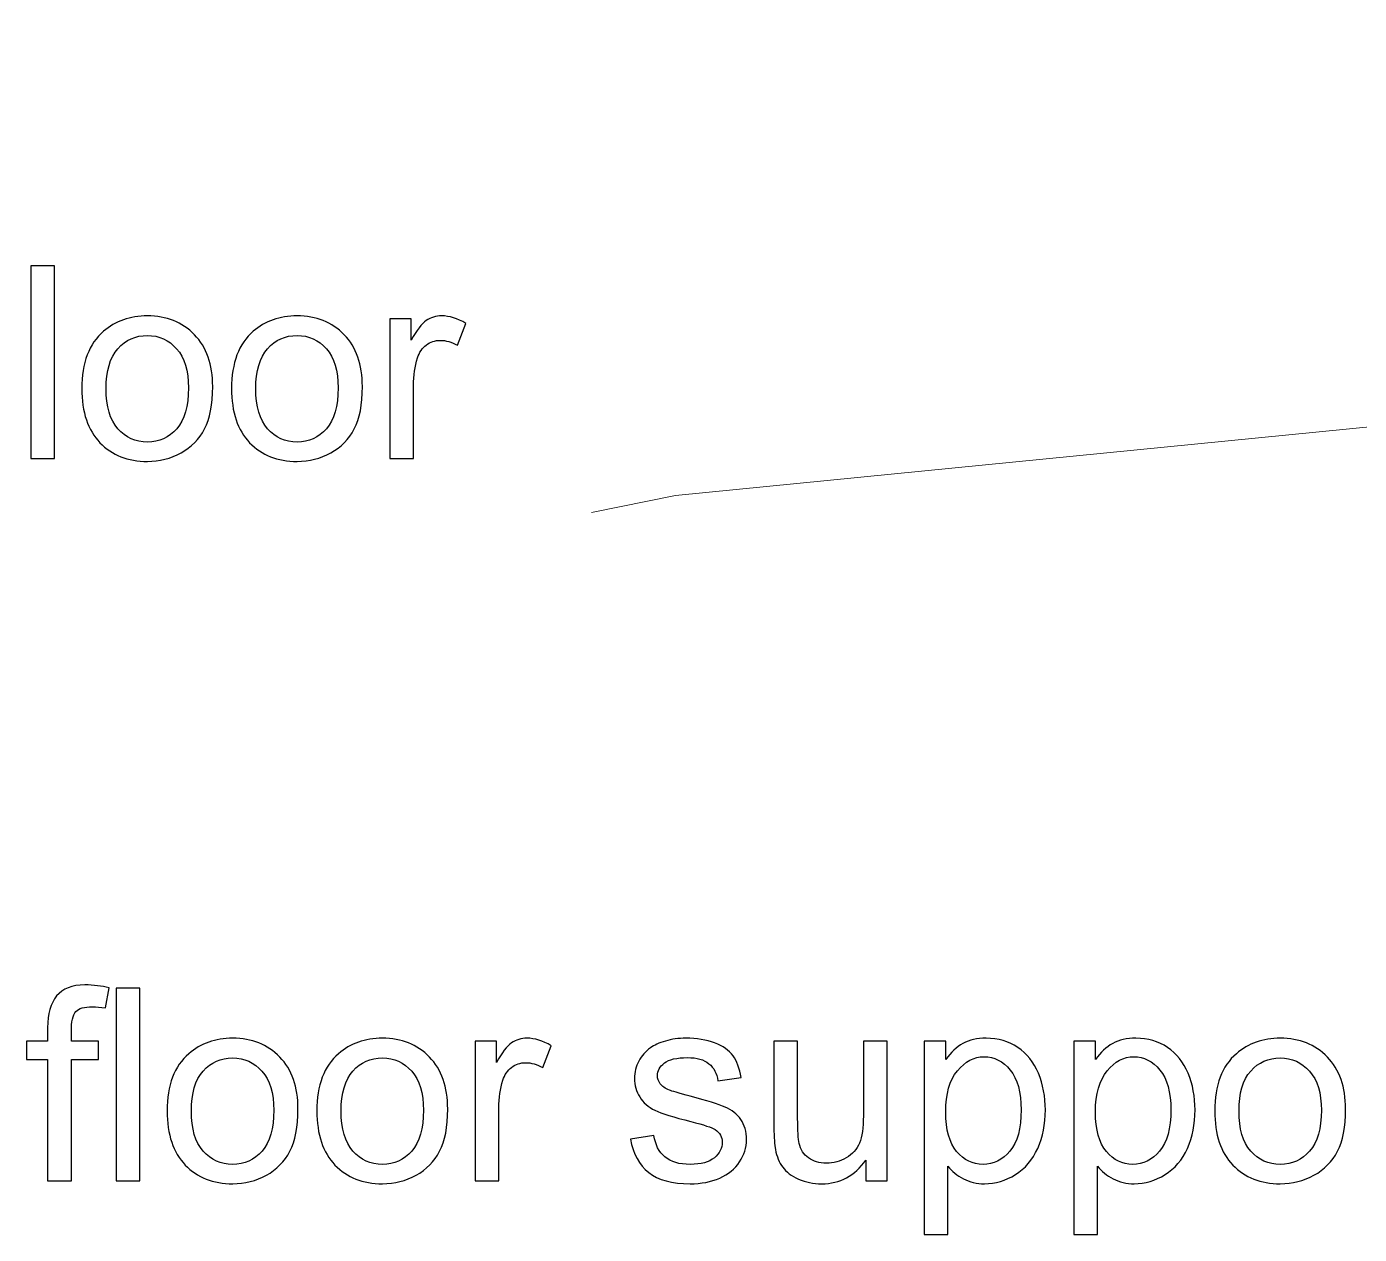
# Model space of a CAD drawing. Header units: inches. Extents: x -60.4 to -14.9, y -20.3 to 14.1.
# Drawn here: x -32.726 to -31.901, y 8.294 to 9.042 of the extents above; entities that cross this region are included whole.
import ezdxf

# ---------------------------------------------------------------- set-up
doc = ezdxf.new("R2010")
doc.units = ezdxf.units.IN
doc.header["$MEASUREMENT"] = 0
doc.layers.add('Master Desktop', color=7, linetype='Continuous', plot=False)

msp = doc.modelspace()

# ---------------------------------------------------------------- linework, layer by layer
at = {"layer": 'Master Desktop', "color": 155, "lineweight": 9}
msp.add_open_spline([(-29.38844, 9.04228), (-29.38844, 9.04228), (-32.32426, 8.75179), (-32.32426, 8.75179), (-32.32426, 8.75179), (-32.32426, 8.75179), (-32.37634, 8.74137), (-32.37634, 8.74137)], degree=3, knots=[0, 0, 0, 0, 0.333333, 0.333333, 0.333333, 0.333333, 1, 1, 1, 1], dxfattribs=at)
at = {"layer": 'Master Desktop', "color": 155}
for points, knots in [([(-32.72347, 8.7748), (-32.72347, 8.7748), (-32.72347, 8.89413), (-32.72347, 8.89413), (-32.72347, 8.89413), (-32.72347, 8.89413), (-32.7088, 8.89413), (-32.7088, 8.89413), (-32.7088, 8.89413), (-32.7088, 8.89413), (-32.7088, 8.7748), (-32.7088, 8.7748), (-32.7088, 8.7748), (-32.7088, 8.7748), (-32.72347, 8.7748), (-32.72347, 8.7748)], [0, 0, 0, 0, 0.2, 0.2, 0.2, 0.2, 0.4, 0.4, 0.4, 0.4, 0.6, 0.6, 0.6, 0.6, 1, 1, 1, 1]), ([(-32.6918, 8.81805), (-32.6918, 8.83402), (-32.68735, 8.84586), (-32.67844, 8.85355), (-32.67844, 8.85355), (-32.67102, 8.85994), (-32.66194, 8.86313), (-32.65124, 8.86313), (-32.65124, 8.86313), (-32.63938, 8.86313), (-32.62966, 8.85925), (-32.62211, 8.85147), (-32.62211, 8.85147), (-32.61458, 8.84372), (-32.6108, 8.83297), (-32.6108, 8.81928), (-32.6108, 8.81928), (-32.6108, 8.80817), (-32.61247, 8.79944), (-32.6158, 8.79308), (-32.6158, 8.79308), (-32.61913, 8.78672), (-32.624, 8.78178), (-32.63038, 8.77825), (-32.63038, 8.77825), (-32.63674, 8.77472), (-32.64372, 8.77297), (-32.65124, 8.77297), (-32.65124, 8.77297), (-32.66335, 8.77297), (-32.67313, 8.77683), (-32.68061, 8.78458), (-32.68061, 8.78458), (-32.68808, 8.79233), (-32.6918, 8.8035), (-32.6918, 8.81805)], [0, 0, 0, 0, 0.1, 0.1, 0.1, 0.1, 0.2, 0.2, 0.2, 0.2, 0.3, 0.3, 0.3, 0.3, 0.4, 0.4, 0.4, 0.4, 0.5, 0.5, 0.5, 0.5, 0.6, 0.6, 0.6, 0.6, 0.7, 0.7, 0.7, 0.7, 0.8, 0.8, 0.8, 0.8, 1, 1, 1, 1]), ([(-32.59911, 8.81805), (-32.59911, 8.83402), (-32.59466, 8.84586), (-32.58574, 8.85355), (-32.58574, 8.85355), (-32.57833, 8.85994), (-32.56924, 8.86313), (-32.55855, 8.86313), (-32.55855, 8.86313), (-32.54669, 8.86313), (-32.53697, 8.85925), (-32.52941, 8.85147), (-32.52941, 8.85147), (-32.52189, 8.84372), (-32.51811, 8.83297), (-32.51811, 8.81928), (-32.51811, 8.81928), (-32.51811, 8.80817), (-32.51978, 8.79944), (-32.52311, 8.79308), (-32.52311, 8.79308), (-32.52644, 8.78672), (-32.5313, 8.78178), (-32.53769, 8.77825), (-32.53769, 8.77825), (-32.54405, 8.77472), (-32.55102, 8.77297), (-32.55855, 8.77297), (-32.55855, 8.77297), (-32.57066, 8.77297), (-32.58044, 8.77683), (-32.58791, 8.78458), (-32.58791, 8.78458), (-32.59539, 8.79233), (-32.59911, 8.8035), (-32.59911, 8.81805)], [0, 0, 0, 0, 0.1, 0.1, 0.1, 0.1, 0.2, 0.2, 0.2, 0.2, 0.3, 0.3, 0.3, 0.3, 0.4, 0.4, 0.4, 0.4, 0.5, 0.5, 0.5, 0.5, 0.6, 0.6, 0.6, 0.6, 0.7, 0.7, 0.7, 0.7, 0.8, 0.8, 0.8, 0.8, 1, 1, 1, 1]), ([(-32.50108, 8.7748), (-32.50108, 8.7748), (-32.50108, 8.8613), (-32.50108, 8.8613), (-32.50108, 8.8613), (-32.50108, 8.8613), (-32.48791, 8.8613), (-32.48791, 8.8613), (-32.48791, 8.8613), (-32.48791, 8.8613), (-32.48791, 8.84805), (-32.48791, 8.84805), (-32.48791, 8.84805), (-32.48455, 8.85419), (-32.48144, 8.85825), (-32.47858, 8.86019), (-32.47858, 8.86019), (-32.47572, 8.86217), (-32.47258, 8.86313), (-32.46917, 8.86313), (-32.46917, 8.86313), (-32.46422, 8.86313), (-32.45919, 8.86158), (-32.45408, 8.8585), (-32.45408, 8.8585), (-32.45408, 8.8585), (-32.4593, 8.84497), (-32.4593, 8.84497), (-32.4593, 8.84497), (-32.46286, 8.84697), (-32.46641, 8.84797), (-32.46997, 8.84797), (-32.46997, 8.84797), (-32.47317, 8.84797), (-32.47602, 8.847), (-32.47855, 8.84508), (-32.47855, 8.84508), (-32.48108, 8.84317), (-32.48289, 8.8405), (-32.48397, 8.83708), (-32.48397, 8.83708), (-32.48561, 8.83189), (-32.48641, 8.82619), (-32.48641, 8.82), (-32.48641, 8.82), (-32.48641, 8.82), (-32.48641, 8.7748), (-32.48641, 8.7748), (-32.48641, 8.7748), (-32.48641, 8.7748), (-32.50108, 8.7748), (-32.50108, 8.7748)], [0, 0, 0, 0, 0.071429, 0.071429, 0.071429, 0.071429, 0.142857, 0.142857, 0.142857, 0.142857, 0.214286, 0.214286, 0.214286, 0.214286, 0.285714, 0.285714, 0.285714, 0.285714, 0.357143, 0.357143, 0.357143, 0.357143, 0.428571, 0.428571, 0.428571, 0.428571, 0.5, 0.5, 0.5, 0.5, 0.571429, 0.571429, 0.571429, 0.571429, 0.642857, 0.642857, 0.642857, 0.642857, 0.714286, 0.714286, 0.714286, 0.714286, 0.785714, 0.785714, 0.785714, 0.785714, 0.857143, 0.857143, 0.857143, 0.857143, 1, 1, 1, 1]), ([(-32.6768, 8.81802), (-32.6768, 8.80697), (-32.67438, 8.79869), (-32.66955, 8.79322), (-32.66955, 8.79322), (-32.66469, 8.78772), (-32.65861, 8.78497), (-32.65124, 8.78497), (-32.65124, 8.78497), (-32.64396, 8.78497), (-32.63791, 8.78772), (-32.63305, 8.79325), (-32.63305, 8.79325), (-32.62822, 8.79878), (-32.6258, 8.80719), (-32.6258, 8.8185), (-32.6258, 8.8185), (-32.6258, 8.82917), (-32.62824, 8.83725), (-32.63311, 8.84272), (-32.63311, 8.84272), (-32.63796, 8.84822), (-32.64402, 8.85097), (-32.65124, 8.85097), (-32.65124, 8.85097), (-32.65861, 8.85097), (-32.66469, 8.84825), (-32.66955, 8.84278), (-32.66955, 8.84278), (-32.67438, 8.8373), (-32.6768, 8.82905), (-32.6768, 8.81802)], [0, 0, 0, 0, 0.111111, 0.111111, 0.111111, 0.111111, 0.222222, 0.222222, 0.222222, 0.222222, 0.333333, 0.333333, 0.333333, 0.333333, 0.444444, 0.444444, 0.444444, 0.444444, 0.555556, 0.555556, 0.555556, 0.555556, 0.666667, 0.666667, 0.666667, 0.666667, 0.777778, 0.777778, 0.777778, 0.777778, 1, 1, 1, 1]), ([(-32.58411, 8.81802), (-32.58411, 8.80697), (-32.58169, 8.79869), (-32.57686, 8.79322), (-32.57686, 8.79322), (-32.572, 8.78772), (-32.56591, 8.78497), (-32.55855, 8.78497), (-32.55855, 8.78497), (-32.55127, 8.78497), (-32.54522, 8.78772), (-32.54036, 8.79325), (-32.54036, 8.79325), (-32.53552, 8.79878), (-32.53311, 8.80719), (-32.53311, 8.8185), (-32.53311, 8.8185), (-32.53311, 8.82917), (-32.53555, 8.83725), (-32.54041, 8.84272), (-32.54041, 8.84272), (-32.54527, 8.84822), (-32.55133, 8.85097), (-32.55855, 8.85097), (-32.55855, 8.85097), (-32.56591, 8.85097), (-32.572, 8.84825), (-32.57686, 8.84278), (-32.57686, 8.84278), (-32.58169, 8.8373), (-32.58411, 8.82905), (-32.58411, 8.81802)], [0, 0, 0, 0, 0.111111, 0.111111, 0.111111, 0.111111, 0.222222, 0.222222, 0.222222, 0.222222, 0.333333, 0.333333, 0.333333, 0.333333, 0.444444, 0.444444, 0.444444, 0.444444, 0.555556, 0.555556, 0.555556, 0.555556, 0.666667, 0.666667, 0.666667, 0.666667, 0.777778, 0.777778, 0.777778, 0.777778, 1, 1, 1, 1]), ([(-32.71298, 8.32737), (-32.71298, 8.32737), (-32.71298, 8.40254), (-32.71298, 8.40254), (-32.71298, 8.40254), (-32.71298, 8.40254), (-32.72598, 8.40254), (-32.72598, 8.40254), (-32.72598, 8.40254), (-32.72598, 8.40254), (-32.72598, 8.41387), (-32.72598, 8.41387), (-32.72598, 8.41387), (-32.72598, 8.41387), (-32.71298, 8.41387), (-32.71298, 8.41387), (-32.71298, 8.41387), (-32.71298, 8.41387), (-32.71298, 8.42223), (-32.71298, 8.42223), (-32.71298, 8.42223), (-32.71298, 8.43079), (-32.71112, 8.43734), (-32.70743, 8.44187), (-32.70743, 8.44187), (-32.70373, 8.44643), (-32.6979, 8.4487), (-32.6899, 8.4487), (-32.6899, 8.4487), (-32.68451, 8.4487), (-32.67954, 8.44809), (-32.67498, 8.44687), (-32.67498, 8.44687), (-32.67498, 8.44687), (-32.67726, 8.43448), (-32.67726, 8.43448), (-32.67726, 8.43448), (-32.68015, 8.43495), (-32.68279, 8.4352), (-32.68518, 8.4352), (-32.68518, 8.4352), (-32.69023, 8.4352), (-32.6937, 8.4342), (-32.69554, 8.4322), (-32.69554, 8.4322), (-32.6974, 8.4302), (-32.69831, 8.42595), (-32.69831, 8.41945), (-32.69831, 8.41945), (-32.69831, 8.41945), (-32.69831, 8.41387), (-32.69831, 8.41387), (-32.69831, 8.41387), (-32.69831, 8.41387), (-32.68148, 8.41387), (-32.68148, 8.41387), (-32.68148, 8.41387), (-32.68148, 8.41387), (-32.68148, 8.40254), (-32.68148, 8.40254), (-32.68148, 8.40254), (-32.68148, 8.40254), (-32.69831, 8.40254), (-32.69831, 8.40254), (-32.69831, 8.40254), (-32.69831, 8.40254), (-32.69831, 8.32737), (-32.69831, 8.32737), (-32.69831, 8.32737), (-32.69831, 8.32737), (-32.71298, 8.32737), (-32.71298, 8.32737)], [0, 0, 0, 0, 0.052632, 0.052632, 0.052632, 0.052632, 0.105263, 0.105263, 0.105263, 0.105263, 0.157895, 0.157895, 0.157895, 0.157895, 0.210526, 0.210526, 0.210526, 0.210526, 0.263158, 0.263158, 0.263158, 0.263158, 0.315789, 0.315789, 0.315789, 0.315789, 0.368421, 0.368421, 0.368421, 0.368421, 0.421053, 0.421053, 0.421053, 0.421053, 0.473684, 0.473684, 0.473684, 0.473684, 0.526316, 0.526316, 0.526316, 0.526316, 0.578947, 0.578947, 0.578947, 0.578947, 0.631579, 0.631579, 0.631579, 0.631579, 0.684211, 0.684211, 0.684211, 0.684211, 0.736842, 0.736842, 0.736842, 0.736842, 0.789474, 0.789474, 0.789474, 0.789474, 0.842105, 0.842105, 0.842105, 0.842105, 0.894737, 0.894737, 0.894737, 0.894737, 1, 1, 1, 1]), ([(-32.67065, 8.32737), (-32.67065, 8.32737), (-32.67065, 8.4467), (-32.67065, 8.4467), (-32.67065, 8.4467), (-32.67065, 8.4467), (-32.65598, 8.4467), (-32.65598, 8.4467), (-32.65598, 8.4467), (-32.65598, 8.4467), (-32.65598, 8.32737), (-32.65598, 8.32737), (-32.65598, 8.32737), (-32.65598, 8.32737), (-32.67065, 8.32737), (-32.67065, 8.32737)], [0, 0, 0, 0, 0.2, 0.2, 0.2, 0.2, 0.4, 0.4, 0.4, 0.4, 0.6, 0.6, 0.6, 0.6, 1, 1, 1, 1]), ([(-32.63898, 8.37062), (-32.63898, 8.38659), (-32.63454, 8.39843), (-32.62562, 8.40612), (-32.62562, 8.40612), (-32.6182, 8.41251), (-32.60912, 8.4157), (-32.59843, 8.4157), (-32.59843, 8.4157), (-32.58656, 8.4157), (-32.57684, 8.41181), (-32.56929, 8.40404), (-32.56929, 8.40404), (-32.56176, 8.39629), (-32.55798, 8.38554), (-32.55798, 8.37184), (-32.55798, 8.37184), (-32.55798, 8.36073), (-32.55965, 8.35201), (-32.56298, 8.34565), (-32.56298, 8.34565), (-32.56631, 8.33929), (-32.57118, 8.33434), (-32.57756, 8.33081), (-32.57756, 8.33081), (-32.58393, 8.32729), (-32.5909, 8.32554), (-32.59843, 8.32554), (-32.59843, 8.32554), (-32.61054, 8.32554), (-32.62031, 8.3294), (-32.62779, 8.33715), (-32.62779, 8.33715), (-32.63526, 8.3449), (-32.63898, 8.35606), (-32.63898, 8.37062)], [0, 0, 0, 0, 0.1, 0.1, 0.1, 0.1, 0.2, 0.2, 0.2, 0.2, 0.3, 0.3, 0.3, 0.3, 0.4, 0.4, 0.4, 0.4, 0.5, 0.5, 0.5, 0.5, 0.6, 0.6, 0.6, 0.6, 0.7, 0.7, 0.7, 0.7, 0.8, 0.8, 0.8, 0.8, 1, 1, 1, 1]), ([(-32.54629, 8.37062), (-32.54629, 8.38659), (-32.54184, 8.39843), (-32.53293, 8.40612), (-32.53293, 8.40612), (-32.52551, 8.41251), (-32.51643, 8.4157), (-32.50573, 8.4157), (-32.50573, 8.4157), (-32.49387, 8.4157), (-32.48415, 8.41181), (-32.47659, 8.40404), (-32.47659, 8.40404), (-32.46907, 8.39629), (-32.46529, 8.38554), (-32.46529, 8.37184), (-32.46529, 8.37184), (-32.46529, 8.36073), (-32.46696, 8.35201), (-32.47029, 8.34565), (-32.47029, 8.34565), (-32.47362, 8.33929), (-32.47848, 8.33434), (-32.48487, 8.33081), (-32.48487, 8.33081), (-32.49123, 8.32729), (-32.4982, 8.32554), (-32.50573, 8.32554), (-32.50573, 8.32554), (-32.51784, 8.32554), (-32.52762, 8.3294), (-32.53509, 8.33715), (-32.53509, 8.33715), (-32.54257, 8.3449), (-32.54629, 8.35606), (-32.54629, 8.37062)], [0, 0, 0, 0, 0.1, 0.1, 0.1, 0.1, 0.2, 0.2, 0.2, 0.2, 0.3, 0.3, 0.3, 0.3, 0.4, 0.4, 0.4, 0.4, 0.5, 0.5, 0.5, 0.5, 0.6, 0.6, 0.6, 0.6, 0.7, 0.7, 0.7, 0.7, 0.8, 0.8, 0.8, 0.8, 1, 1, 1, 1]), ([(-32.44826, 8.32737), (-32.44826, 8.32737), (-32.44826, 8.41387), (-32.44826, 8.41387), (-32.44826, 8.41387), (-32.44826, 8.41387), (-32.43509, 8.41387), (-32.43509, 8.41387), (-32.43509, 8.41387), (-32.43509, 8.41387), (-32.43509, 8.40062), (-32.43509, 8.40062), (-32.43509, 8.40062), (-32.43173, 8.40676), (-32.42862, 8.41081), (-32.42576, 8.41276), (-32.42576, 8.41276), (-32.4229, 8.41473), (-32.41976, 8.4157), (-32.41635, 8.4157), (-32.41635, 8.4157), (-32.4114, 8.4157), (-32.40637, 8.41415), (-32.40126, 8.41106), (-32.40126, 8.41106), (-32.40126, 8.41106), (-32.40648, 8.39754), (-32.40648, 8.39754), (-32.40648, 8.39754), (-32.41004, 8.39954), (-32.41359, 8.40054), (-32.41715, 8.40054), (-32.41715, 8.40054), (-32.42035, 8.40054), (-32.4232, 8.39956), (-32.42573, 8.39765), (-32.42573, 8.39765), (-32.42826, 8.39573), (-32.43007, 8.39306), (-32.43115, 8.38965), (-32.43115, 8.38965), (-32.43279, 8.38445), (-32.43359, 8.37876), (-32.43359, 8.37256), (-32.43359, 8.37256), (-32.43359, 8.37256), (-32.43359, 8.32737), (-32.43359, 8.32737), (-32.43359, 8.32737), (-32.43359, 8.32737), (-32.44826, 8.32737), (-32.44826, 8.32737)], [0, 0, 0, 0, 0.071429, 0.071429, 0.071429, 0.071429, 0.142857, 0.142857, 0.142857, 0.142857, 0.214286, 0.214286, 0.214286, 0.214286, 0.285714, 0.285714, 0.285714, 0.285714, 0.357143, 0.357143, 0.357143, 0.357143, 0.428571, 0.428571, 0.428571, 0.428571, 0.5, 0.5, 0.5, 0.5, 0.571429, 0.571429, 0.571429, 0.571429, 0.642857, 0.642857, 0.642857, 0.642857, 0.714286, 0.714286, 0.714286, 0.714286, 0.785714, 0.785714, 0.785714, 0.785714, 0.857143, 0.857143, 0.857143, 0.857143, 1, 1, 1, 1]), ([(-32.35212, 8.3532), (-32.35212, 8.3532), (-32.33762, 8.35554), (-32.33762, 8.35554), (-32.33762, 8.35554), (-32.33681, 8.34973), (-32.33454, 8.34529), (-32.33081, 8.34218), (-32.33081, 8.34218), (-32.32709, 8.33909), (-32.32187, 8.33754), (-32.3152, 8.33754), (-32.3152, 8.33754), (-32.30845, 8.33754), (-32.30345, 8.3389), (-32.30018, 8.34165), (-32.30018, 8.34165), (-32.29693, 8.34437), (-32.29529, 8.34759), (-32.29529, 8.35129), (-32.29529, 8.35129), (-32.29529, 8.35459), (-32.29676, 8.3572), (-32.29968, 8.35909), (-32.29968, 8.35909), (-32.30173, 8.3604), (-32.30673, 8.36204), (-32.31468, 8.36406), (-32.31468, 8.36406), (-32.3254, 8.36676), (-32.33281, 8.36909), (-32.33698, 8.37106), (-32.33698, 8.37106), (-32.34112, 8.37306), (-32.34426, 8.37579), (-32.3464, 8.37929), (-32.3464, 8.37929), (-32.34854, 8.38276), (-32.34962, 8.38662), (-32.34962, 8.39084), (-32.34962, 8.39084), (-32.34962, 8.3947), (-32.34873, 8.39826), (-32.34698, 8.40154), (-32.34698, 8.40154), (-32.3452, 8.40481), (-32.34281, 8.40754), (-32.33979, 8.4097), (-32.33979, 8.4097), (-32.33751, 8.41137), (-32.3344, 8.41279), (-32.33048, 8.41395), (-32.33048, 8.41395), (-32.32654, 8.41512), (-32.32234, 8.4157), (-32.31784, 8.4157), (-32.31784, 8.4157), (-32.31107, 8.4157), (-32.30512, 8.41473), (-32.30001, 8.41276), (-32.30001, 8.41276), (-32.29487, 8.41081), (-32.29109, 8.40815), (-32.28865, 8.40481), (-32.28865, 8.40481), (-32.28623, 8.40145), (-32.28454, 8.39698), (-32.28362, 8.39137), (-32.28362, 8.39137), (-32.28362, 8.39137), (-32.29795, 8.38937), (-32.29795, 8.38937), (-32.29795, 8.38937), (-32.29859, 8.39387), (-32.30048, 8.3974), (-32.30359, 8.39993), (-32.30359, 8.39993), (-32.3067, 8.40245), (-32.31109, 8.4037), (-32.31679, 8.4037), (-32.31679, 8.4037), (-32.32348, 8.4037), (-32.32829, 8.40259), (-32.33115, 8.40037), (-32.33115, 8.40037), (-32.33401, 8.39815), (-32.33545, 8.39554), (-32.33545, 8.39256), (-32.33545, 8.39256), (-32.33545, 8.39067), (-32.33487, 8.38895), (-32.33368, 8.38743), (-32.33368, 8.38743), (-32.33248, 8.38587), (-32.33062, 8.38456), (-32.32807, 8.38354), (-32.32807, 8.38354), (-32.32659, 8.38298), (-32.32231, 8.38173), (-32.31515, 8.37979), (-32.31515, 8.37979), (-32.30481, 8.37704), (-32.29759, 8.37476), (-32.29348, 8.37301), (-32.29348, 8.37301), (-32.28937, 8.37126), (-32.28615, 8.36868), (-32.28381, 8.36534), (-32.28381, 8.36534), (-32.28145, 8.36198), (-32.28029, 8.35781), (-32.28029, 8.35281), (-32.28029, 8.35281), (-32.28029, 8.34795), (-32.2817, 8.34337), (-32.28457, 8.33906), (-32.28457, 8.33906), (-32.28743, 8.33476), (-32.29154, 8.33143), (-32.2969, 8.32906), (-32.2969, 8.32906), (-32.30229, 8.3267), (-32.30837, 8.32554), (-32.31515, 8.32554), (-32.31515, 8.32554), (-32.32637, 8.32554), (-32.33495, 8.32787), (-32.34084, 8.33251), (-32.34084, 8.33251), (-32.34673, 8.33718), (-32.35048, 8.34406), (-32.35212, 8.3532)], [0, 0, 0, 0, 0.029412, 0.029412, 0.029412, 0.029412, 0.058824, 0.058824, 0.058824, 0.058824, 0.088235, 0.088235, 0.088235, 0.088235, 0.117647, 0.117647, 0.117647, 0.117647, 0.147059, 0.147059, 0.147059, 0.147059, 0.176471, 0.176471, 0.176471, 0.176471, 0.205882, 0.205882, 0.205882, 0.205882, 0.235294, 0.235294, 0.235294, 0.235294, 0.264706, 0.264706, 0.264706, 0.264706, 0.294118, 0.294118, 0.294118, 0.294118, 0.323529, 0.323529, 0.323529, 0.323529, 0.352941, 0.352941, 0.352941, 0.352941, 0.382353, 0.382353, 0.382353, 0.382353, 0.411765, 0.411765, 0.411765, 0.411765, 0.441176, 0.441176, 0.441176, 0.441176, 0.470588, 0.470588, 0.470588, 0.470588, 0.5, 0.5, 0.5, 0.5, 0.529412, 0.529412, 0.529412, 0.529412, 0.558824, 0.558824, 0.558824, 0.558824, 0.588235, 0.588235, 0.588235, 0.588235, 0.617647, 0.617647, 0.617647, 0.617647, 0.647059, 0.647059, 0.647059, 0.647059, 0.676471, 0.676471, 0.676471, 0.676471, 0.705882, 0.705882, 0.705882, 0.705882, 0.735294, 0.735294, 0.735294, 0.735294, 0.764706, 0.764706, 0.764706, 0.764706, 0.794118, 0.794118, 0.794118, 0.794118, 0.823529, 0.823529, 0.823529, 0.823529, 0.852941, 0.852941, 0.852941, 0.852941, 0.882353, 0.882353, 0.882353, 0.882353, 0.911765, 0.911765, 0.911765, 0.911765, 0.941176, 0.941176, 0.941176, 0.941176, 1, 1, 1, 1]), ([(-32.20645, 8.32737), (-32.20645, 8.32737), (-32.20645, 8.34023), (-32.20645, 8.34023), (-32.20645, 8.34023), (-32.21318, 8.33043), (-32.22229, 8.32554), (-32.23381, 8.32554), (-32.23381, 8.32554), (-32.2389, 8.32554), (-32.24365, 8.32651), (-32.24806, 8.32845), (-32.24806, 8.32845), (-32.25248, 8.33043), (-32.25576, 8.33287), (-32.2579, 8.33581), (-32.2579, 8.33581), (-32.26004, 8.33879), (-32.26154, 8.3424), (-32.2624, 8.34668), (-32.2624, 8.34668), (-32.26298, 8.34956), (-32.26329, 8.35412), (-32.26329, 8.36034), (-32.26329, 8.36034), (-32.26329, 8.36034), (-32.26329, 8.41387), (-32.26329, 8.41387), (-32.26329, 8.41387), (-32.26329, 8.41387), (-32.24862, 8.41387), (-32.24862, 8.41387), (-32.24862, 8.41387), (-32.24862, 8.41387), (-32.24862, 8.36601), (-32.24862, 8.36601), (-32.24862, 8.36601), (-32.24862, 8.35837), (-32.24831, 8.3532), (-32.24773, 8.35056), (-32.24773, 8.35056), (-32.24681, 8.3467), (-32.24487, 8.3437), (-32.24187, 8.34151), (-32.24187, 8.34151), (-32.2389, 8.33931), (-32.23523, 8.3382), (-32.23084, 8.3382), (-32.23084, 8.3382), (-32.22645, 8.3382), (-32.22234, 8.33931), (-32.21851, 8.34156), (-32.21851, 8.34156), (-32.21468, 8.34381), (-32.21195, 8.3469), (-32.21034, 8.35076), (-32.21034, 8.35076), (-32.20876, 8.35462), (-32.20795, 8.36026), (-32.20795, 8.36762), (-32.20795, 8.36762), (-32.20795, 8.36762), (-32.20795, 8.41387), (-32.20795, 8.41387), (-32.20795, 8.41387), (-32.20795, 8.41387), (-32.19329, 8.41387), (-32.19329, 8.41387), (-32.19329, 8.41387), (-32.19329, 8.41387), (-32.19329, 8.32737), (-32.19329, 8.32737), (-32.19329, 8.32737), (-32.19329, 8.32737), (-32.20645, 8.32737), (-32.20645, 8.32737)], [0, 0, 0, 0, 0.05, 0.05, 0.05, 0.05, 0.1, 0.1, 0.1, 0.1, 0.15, 0.15, 0.15, 0.15, 0.2, 0.2, 0.2, 0.2, 0.25, 0.25, 0.25, 0.25, 0.3, 0.3, 0.3, 0.3, 0.35, 0.35, 0.35, 0.35, 0.4, 0.4, 0.4, 0.4, 0.45, 0.45, 0.45, 0.45, 0.5, 0.5, 0.5, 0.5, 0.55, 0.55, 0.55, 0.55, 0.6, 0.6, 0.6, 0.6, 0.65, 0.65, 0.65, 0.65, 0.7, 0.7, 0.7, 0.7, 0.75, 0.75, 0.75, 0.75, 0.8, 0.8, 0.8, 0.8, 0.85, 0.85, 0.85, 0.85, 0.9, 0.9, 0.9, 0.9, 1, 1, 1, 1]), ([(-32.17026, 8.2942), (-32.17026, 8.2942), (-32.17026, 8.41387), (-32.17026, 8.41387), (-32.17026, 8.41387), (-32.17026, 8.41387), (-32.15693, 8.41387), (-32.15693, 8.41387), (-32.15693, 8.41387), (-32.15693, 8.41387), (-32.15693, 8.40251), (-32.15693, 8.40251), (-32.15693, 8.40251), (-32.15379, 8.4069), (-32.15023, 8.4102), (-32.14626, 8.4124), (-32.14626, 8.4124), (-32.14231, 8.41459), (-32.13751, 8.4157), (-32.13187, 8.4157), (-32.13187, 8.4157), (-32.12448, 8.4157), (-32.11798, 8.41381), (-32.11234, 8.41001), (-32.11234, 8.41001), (-32.1067, 8.40623), (-32.10246, 8.40087), (-32.09957, 8.39398), (-32.09957, 8.39398), (-32.0967, 8.38706), (-32.09526, 8.37951), (-32.09526, 8.37126), (-32.09526, 8.37126), (-32.09526, 8.36245), (-32.09684, 8.35451), (-32.10001, 8.34743), (-32.10001, 8.34743), (-32.10318, 8.34037), (-32.10779, 8.33495), (-32.11384, 8.33118), (-32.11384, 8.33118), (-32.11987, 8.32743), (-32.12623, 8.32554), (-32.1329, 8.32554), (-32.1329, 8.32554), (-32.13779, 8.32554), (-32.14218, 8.32656), (-32.14604, 8.32862), (-32.14604, 8.32862), (-32.14993, 8.33068), (-32.15309, 8.33326), (-32.15559, 8.3364), (-32.15559, 8.3364), (-32.15559, 8.3364), (-32.15559, 8.2942), (-32.15559, 8.2942), (-32.15559, 8.2942), (-32.15559, 8.2942), (-32.17026, 8.2942), (-32.17026, 8.2942)], [0, 0, 0, 0, 0.0625, 0.0625, 0.0625, 0.0625, 0.125, 0.125, 0.125, 0.125, 0.1875, 0.1875, 0.1875, 0.1875, 0.25, 0.25, 0.25, 0.25, 0.3125, 0.3125, 0.3125, 0.3125, 0.375, 0.375, 0.375, 0.375, 0.4375, 0.4375, 0.4375, 0.4375, 0.5, 0.5, 0.5, 0.5, 0.5625, 0.5625, 0.5625, 0.5625, 0.625, 0.625, 0.625, 0.625, 0.6875, 0.6875, 0.6875, 0.6875, 0.75, 0.75, 0.75, 0.75, 0.8125, 0.8125, 0.8125, 0.8125, 0.875, 0.875, 0.875, 0.875, 1, 1, 1, 1]), ([(-32.07757, 8.2942), (-32.07757, 8.2942), (-32.07757, 8.41387), (-32.07757, 8.41387), (-32.07757, 8.41387), (-32.07757, 8.41387), (-32.06423, 8.41387), (-32.06423, 8.41387), (-32.06423, 8.41387), (-32.06423, 8.41387), (-32.06423, 8.40251), (-32.06423, 8.40251), (-32.06423, 8.40251), (-32.06109, 8.4069), (-32.05754, 8.4102), (-32.05357, 8.4124), (-32.05357, 8.4124), (-32.04962, 8.41459), (-32.04482, 8.4157), (-32.03918, 8.4157), (-32.03918, 8.4157), (-32.03179, 8.4157), (-32.02529, 8.41381), (-32.01965, 8.41001), (-32.01965, 8.41001), (-32.01401, 8.40623), (-32.00976, 8.40087), (-32.00687, 8.39398), (-32.00687, 8.39398), (-32.00401, 8.38706), (-32.00257, 8.37951), (-32.00257, 8.37126), (-32.00257, 8.37126), (-32.00257, 8.36245), (-32.00415, 8.35451), (-32.00732, 8.34743), (-32.00732, 8.34743), (-32.01048, 8.34037), (-32.01509, 8.33495), (-32.02115, 8.33118), (-32.02115, 8.33118), (-32.02718, 8.32743), (-32.03354, 8.32554), (-32.0402, 8.32554), (-32.0402, 8.32554), (-32.04509, 8.32554), (-32.04948, 8.32656), (-32.05335, 8.32862), (-32.05335, 8.32862), (-32.05723, 8.33068), (-32.0604, 8.33326), (-32.0629, 8.3364), (-32.0629, 8.3364), (-32.0629, 8.3364), (-32.0629, 8.2942), (-32.0629, 8.2942), (-32.0629, 8.2942), (-32.0629, 8.2942), (-32.07757, 8.2942), (-32.07757, 8.2942)], [0, 0, 0, 0, 0.0625, 0.0625, 0.0625, 0.0625, 0.125, 0.125, 0.125, 0.125, 0.1875, 0.1875, 0.1875, 0.1875, 0.25, 0.25, 0.25, 0.25, 0.3125, 0.3125, 0.3125, 0.3125, 0.375, 0.375, 0.375, 0.375, 0.4375, 0.4375, 0.4375, 0.4375, 0.5, 0.5, 0.5, 0.5, 0.5625, 0.5625, 0.5625, 0.5625, 0.625, 0.625, 0.625, 0.625, 0.6875, 0.6875, 0.6875, 0.6875, 0.75, 0.75, 0.75, 0.75, 0.8125, 0.8125, 0.8125, 0.8125, 0.875, 0.875, 0.875, 0.875, 1, 1, 1, 1]), ([(-31.99037, 8.37062), (-31.99037, 8.38659), (-31.98593, 8.39843), (-31.97701, 8.40612), (-31.97701, 8.40612), (-31.96959, 8.41251), (-31.96051, 8.4157), (-31.94982, 8.4157), (-31.94982, 8.4157), (-31.93796, 8.4157), (-31.92824, 8.41181), (-31.92068, 8.40404), (-31.92068, 8.40404), (-31.91315, 8.39629), (-31.90937, 8.38554), (-31.90937, 8.37184), (-31.90937, 8.37184), (-31.90937, 8.36073), (-31.91104, 8.35201), (-31.91437, 8.34565), (-31.91437, 8.34565), (-31.91771, 8.33929), (-31.92257, 8.33434), (-31.92896, 8.33081), (-31.92896, 8.33081), (-31.93532, 8.32729), (-31.94229, 8.32554), (-31.94982, 8.32554), (-31.94982, 8.32554), (-31.96193, 8.32554), (-31.97171, 8.3294), (-31.97918, 8.33715), (-31.97918, 8.33715), (-31.98665, 8.3449), (-31.99037, 8.35606), (-31.99037, 8.37062)], [0, 0, 0, 0, 0.1, 0.1, 0.1, 0.1, 0.2, 0.2, 0.2, 0.2, 0.3, 0.3, 0.3, 0.3, 0.4, 0.4, 0.4, 0.4, 0.5, 0.5, 0.5, 0.5, 0.6, 0.6, 0.6, 0.6, 0.7, 0.7, 0.7, 0.7, 0.8, 0.8, 0.8, 0.8, 1, 1, 1, 1]), ([(-32.62398, 8.37059), (-32.62398, 8.35954), (-32.62156, 8.35126), (-32.61673, 8.34579), (-32.61673, 8.34579), (-32.61187, 8.34029), (-32.60579, 8.33754), (-32.59843, 8.33754), (-32.59843, 8.33754), (-32.59115, 8.33754), (-32.58509, 8.34029), (-32.58023, 8.34581), (-32.58023, 8.34581), (-32.5754, 8.35134), (-32.57298, 8.35976), (-32.57298, 8.37106), (-32.57298, 8.37106), (-32.57298, 8.38173), (-32.57543, 8.38981), (-32.58029, 8.39529), (-32.58029, 8.39529), (-32.58515, 8.40079), (-32.5912, 8.40354), (-32.59843, 8.40354), (-32.59843, 8.40354), (-32.60579, 8.40354), (-32.61187, 8.40081), (-32.61673, 8.39534), (-32.61673, 8.39534), (-32.62156, 8.38987), (-32.62398, 8.38162), (-32.62398, 8.37059)], [0, 0, 0, 0, 0.111111, 0.111111, 0.111111, 0.111111, 0.222222, 0.222222, 0.222222, 0.222222, 0.333333, 0.333333, 0.333333, 0.333333, 0.444444, 0.444444, 0.444444, 0.444444, 0.555556, 0.555556, 0.555556, 0.555556, 0.666667, 0.666667, 0.666667, 0.666667, 0.777778, 0.777778, 0.777778, 0.777778, 1, 1, 1, 1]), ([(-32.53129, 8.37059), (-32.53129, 8.35954), (-32.52887, 8.35126), (-32.52404, 8.34579), (-32.52404, 8.34579), (-32.51918, 8.34029), (-32.51309, 8.33754), (-32.50573, 8.33754), (-32.50573, 8.33754), (-32.49845, 8.33754), (-32.4924, 8.34029), (-32.48754, 8.34581), (-32.48754, 8.34581), (-32.4827, 8.35134), (-32.48029, 8.35976), (-32.48029, 8.37106), (-32.48029, 8.37106), (-32.48029, 8.38173), (-32.48273, 8.38981), (-32.48759, 8.39529), (-32.48759, 8.39529), (-32.49245, 8.40079), (-32.49851, 8.40354), (-32.50573, 8.40354), (-32.50573, 8.40354), (-32.51309, 8.40354), (-32.51918, 8.40081), (-32.52404, 8.39534), (-32.52404, 8.39534), (-32.52887, 8.38987), (-32.53129, 8.38162), (-32.53129, 8.37059)], [0, 0, 0, 0, 0.111111, 0.111111, 0.111111, 0.111111, 0.222222, 0.222222, 0.222222, 0.222222, 0.333333, 0.333333, 0.333333, 0.333333, 0.444444, 0.444444, 0.444444, 0.444444, 0.555556, 0.555556, 0.555556, 0.555556, 0.666667, 0.666667, 0.666667, 0.666667, 0.777778, 0.777778, 0.777778, 0.777778, 1, 1, 1, 1]), ([(-32.15693, 8.37009), (-32.15693, 8.35901), (-32.15468, 8.35081), (-32.1502, 8.34551), (-32.1502, 8.34551), (-32.1457, 8.3402), (-32.14026, 8.33754), (-32.13387, 8.33754), (-32.13387, 8.33754), (-32.12737, 8.33754), (-32.12181, 8.34029), (-32.1172, 8.34579), (-32.1172, 8.34579), (-32.11257, 8.35129), (-32.11026, 8.35979), (-32.11026, 8.37131), (-32.11026, 8.37131), (-32.11026, 8.38231), (-32.11251, 8.39054), (-32.11704, 8.39601), (-32.11704, 8.39601), (-32.12157, 8.40148), (-32.12695, 8.4042), (-32.13323, 8.4042), (-32.13323, 8.4042), (-32.13945, 8.4042), (-32.14495, 8.40129), (-32.14973, 8.39548), (-32.14973, 8.39548), (-32.15454, 8.38965), (-32.15693, 8.3812), (-32.15693, 8.37009)], [0, 0, 0, 0, 0.111111, 0.111111, 0.111111, 0.111111, 0.222222, 0.222222, 0.222222, 0.222222, 0.333333, 0.333333, 0.333333, 0.333333, 0.444444, 0.444444, 0.444444, 0.444444, 0.555556, 0.555556, 0.555556, 0.555556, 0.666667, 0.666667, 0.666667, 0.666667, 0.777778, 0.777778, 0.777778, 0.777778, 1, 1, 1, 1]), ([(-32.06423, 8.37009), (-32.06423, 8.35901), (-32.06198, 8.35081), (-32.05751, 8.34551), (-32.05751, 8.34551), (-32.05301, 8.3402), (-32.04757, 8.33754), (-32.04118, 8.33754), (-32.04118, 8.33754), (-32.03468, 8.33754), (-32.02912, 8.34029), (-32.02451, 8.34579), (-32.02451, 8.34579), (-32.01987, 8.35129), (-32.01757, 8.35979), (-32.01757, 8.37131), (-32.01757, 8.37131), (-32.01757, 8.38231), (-32.01982, 8.39054), (-32.02435, 8.39601), (-32.02435, 8.39601), (-32.02887, 8.40148), (-32.03426, 8.4042), (-32.04054, 8.4042), (-32.04054, 8.4042), (-32.04676, 8.4042), (-32.05226, 8.40129), (-32.05704, 8.39548), (-32.05704, 8.39548), (-32.06185, 8.38965), (-32.06423, 8.3812), (-32.06423, 8.37009)], [0, 0, 0, 0, 0.111111, 0.111111, 0.111111, 0.111111, 0.222222, 0.222222, 0.222222, 0.222222, 0.333333, 0.333333, 0.333333, 0.333333, 0.444444, 0.444444, 0.444444, 0.444444, 0.555556, 0.555556, 0.555556, 0.555556, 0.666667, 0.666667, 0.666667, 0.666667, 0.777778, 0.777778, 0.777778, 0.777778, 1, 1, 1, 1]), ([(-31.97537, 8.37059), (-31.97537, 8.35954), (-31.97296, 8.35126), (-31.96813, 8.34579), (-31.96813, 8.34579), (-31.96326, 8.34029), (-31.95718, 8.33754), (-31.94982, 8.33754), (-31.94982, 8.33754), (-31.94254, 8.33754), (-31.93648, 8.34029), (-31.93163, 8.34581), (-31.93163, 8.34581), (-31.92679, 8.35134), (-31.92437, 8.35976), (-31.92437, 8.37106), (-31.92437, 8.37106), (-31.92437, 8.38173), (-31.92682, 8.38981), (-31.93168, 8.39529), (-31.93168, 8.39529), (-31.93654, 8.40079), (-31.9426, 8.40354), (-31.94982, 8.40354), (-31.94982, 8.40354), (-31.95718, 8.40354), (-31.96326, 8.40081), (-31.96813, 8.39534), (-31.96813, 8.39534), (-31.97296, 8.38987), (-31.97537, 8.38162), (-31.97537, 8.37059)], [0, 0, 0, 0, 0.111111, 0.111111, 0.111111, 0.111111, 0.222222, 0.222222, 0.222222, 0.222222, 0.333333, 0.333333, 0.333333, 0.333333, 0.444444, 0.444444, 0.444444, 0.444444, 0.555556, 0.555556, 0.555556, 0.555556, 0.666667, 0.666667, 0.666667, 0.666667, 0.777778, 0.777778, 0.777778, 0.777778, 1, 1, 1, 1])]:
    msp.add_open_spline(points, degree=3, knots=knots, dxfattribs=at)

doc.saveas('drawing.dxf')
